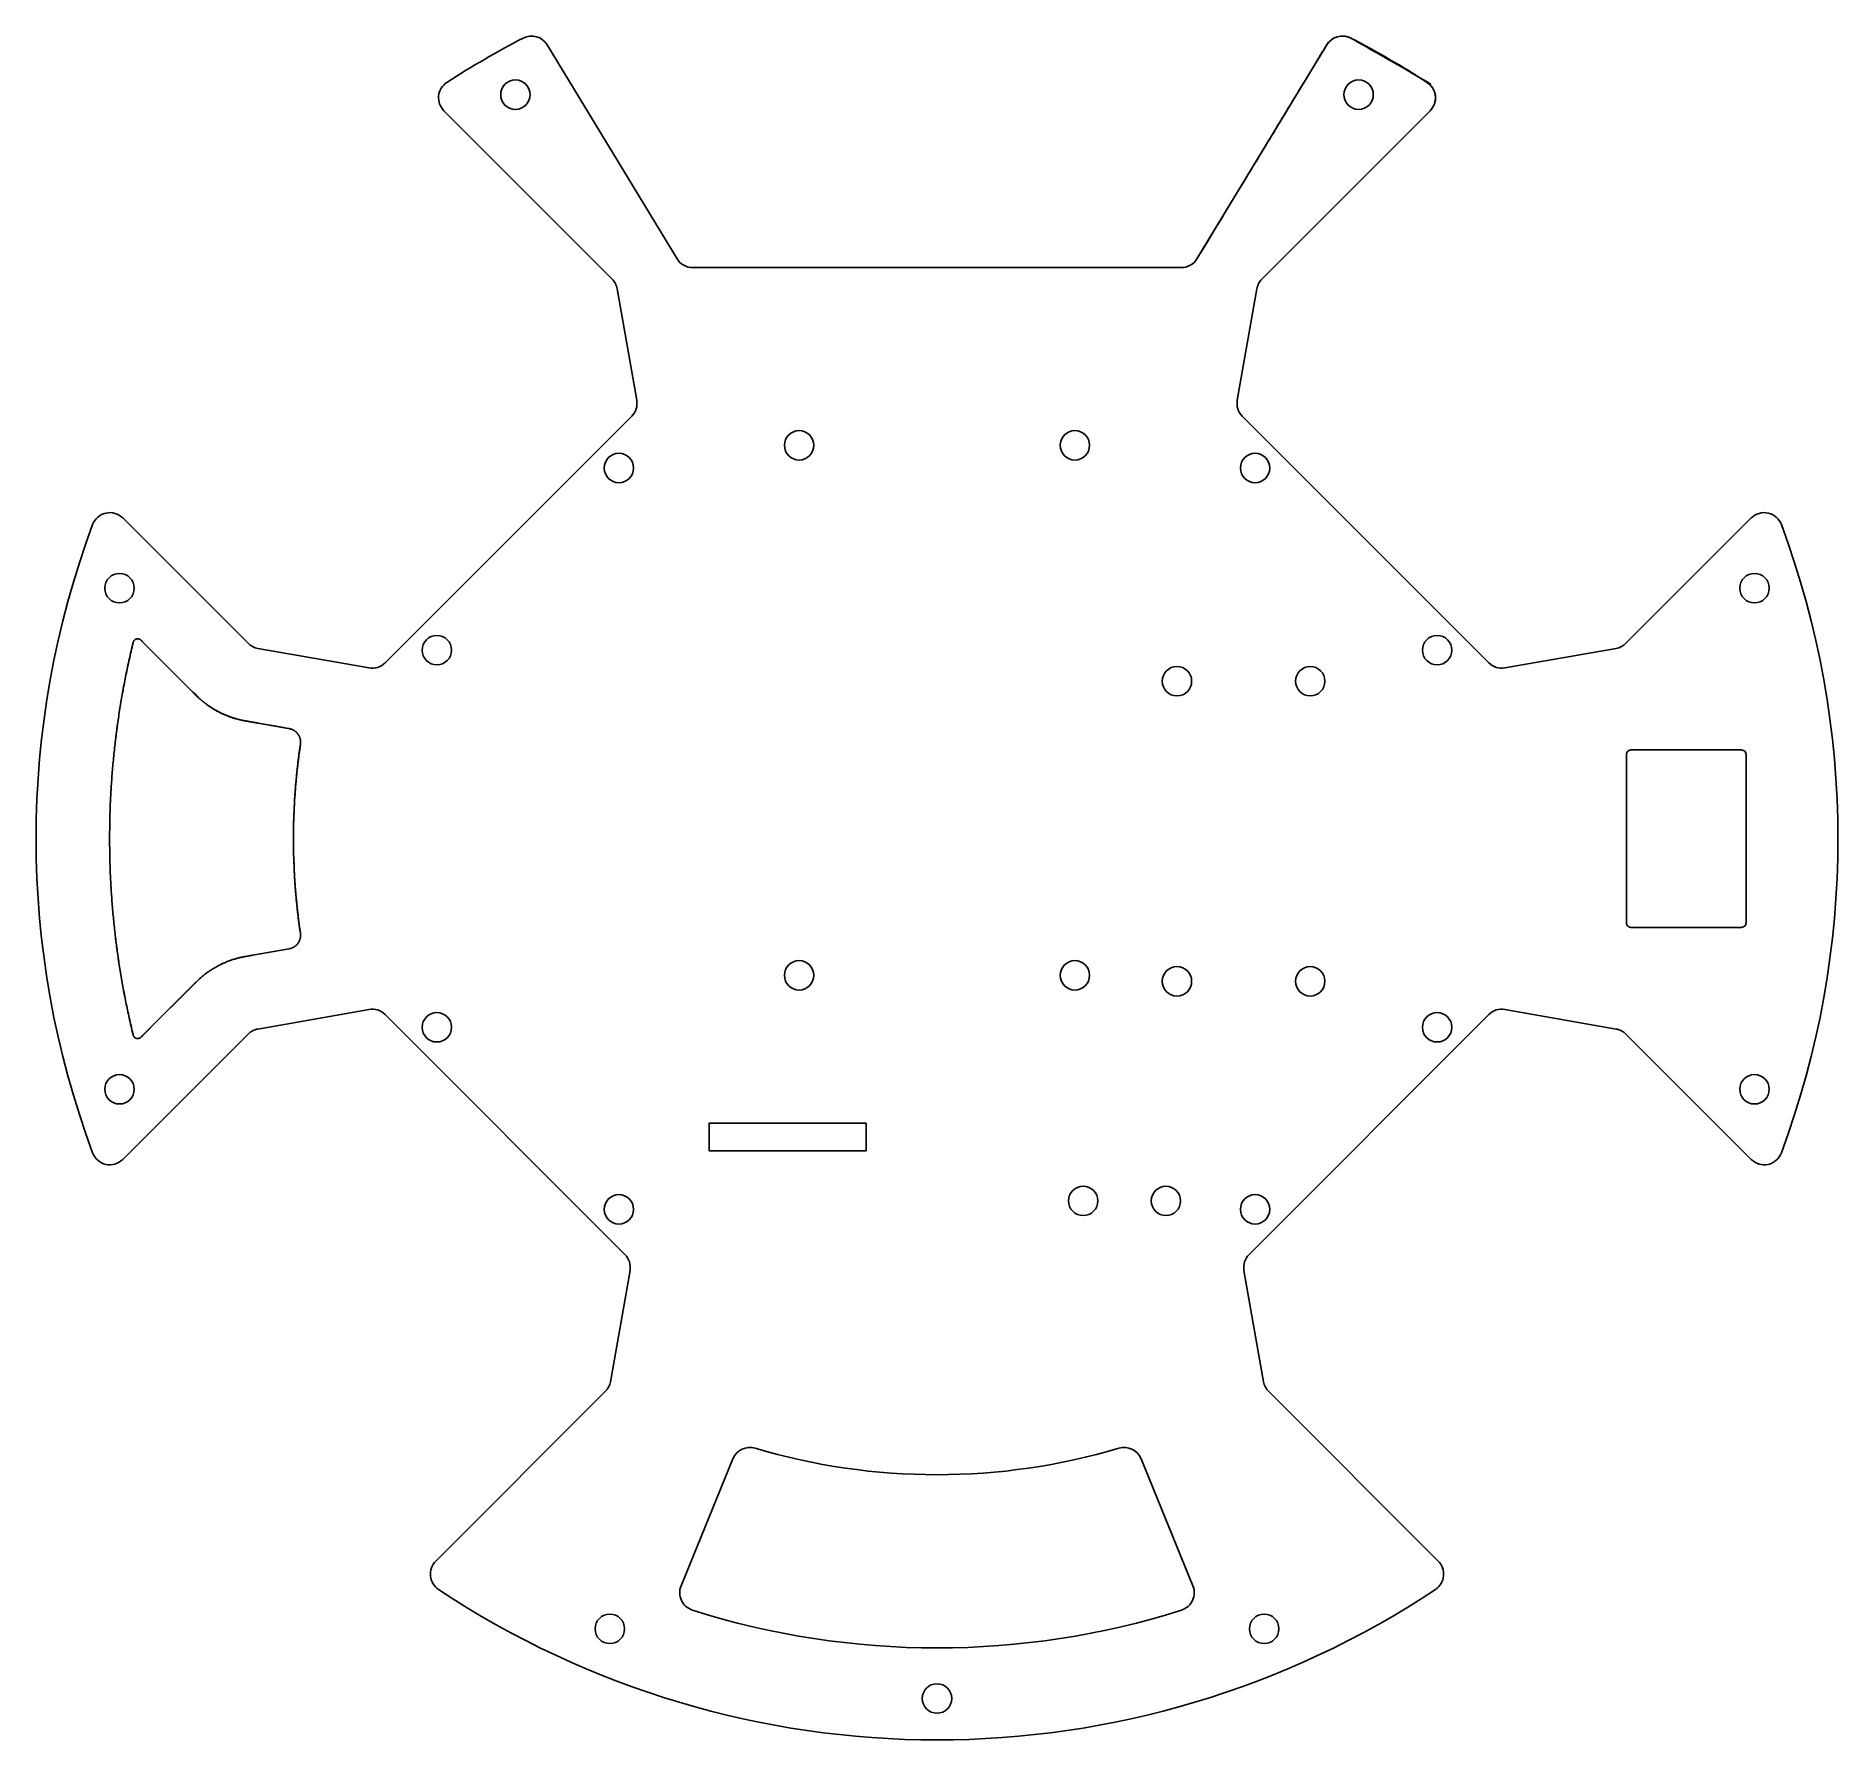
# Model space of a CAD drawing. Header units: millimetres. Extents: x -98 to 98, y -88 to 98.
import ezdxf

# ---------------------------------------------------------------- set-up
doc = ezdxf.new("R2010")
doc.units = ezdxf.units.MM
doc.layers.add('Layer 2 Sketch', color=7, linetype='Continuous')

msp = doc.modelspace()

# ---------------------------------------------------------------- linework, layer by layer
at = {"color": 7}
for centre in [(15.9, -29.01), (24.9, -29.01)]:
    msp.add_circle(centre, 1.6, dxfattribs=at)
at = {"layer": 'Layer 2 Sketch', "color": 7}
for points in [[(-26.57, 72.47), (26.57, 72.47, 0.262136), (28.28, 73.43), (42.39, 96.69, -0.394416), (45.02, 97.43, -0.024476), (53.31, 92.61, -0.477226), (53.63, 89.52), (35.34, 71.23, 0.153915), (34.79, 70.16), (32.66, 58.07, 0.244698), (33.21, 56.31), (60.02, 29.5, 0.244698), (61.78, 28.94), (73.87, 31.07, 0.153915), (74.94, 31.63), (88.57, 45.25, -0.546354), (91.85, 44.53, -0.179922), (91.85, -23.78, -0.546354), (88.57, -24.5), (74.94, -10.88, 0.153915), (73.87, -10.32), (61.78, -8.19, 0.244698), (60.02, -8.74), (33.95, -34.82, 0.244698), (33.39, -36.58), (35.52, -48.67, 0.153915), (36.08, -49.74), (54.52, -68.18, -0.47383), (54.22, -71.26, -0.301803), (-54.22, -71.26, -0.47383), (-54.52, -68.18), (-36.08, -49.74, 0.153915), (-35.52, -48.67), (-33.39, -36.58, 0.244698), (-33.95, -34.82), (-60.02, -8.74, 0.244698), (-61.78, -8.19), (-73.87, -10.32, 0.153915), (-74.94, -10.88), (-88.57, -24.5, -0.546354), (-91.85, -23.78, -0.179922), (-91.85, 44.53, -0.546354), (-88.57, 45.25), (-74.94, 31.63, 0.153915), (-73.87, 31.07), (-61.78, 28.94, 0.244698), (-60.02, 29.5), (-33.21, 56.31, 0.244698), (-32.66, 58.07), (-34.79, 70.16, 0.153915), (-35.34, 71.23), (-53.63, 89.52, -0.477226), (-53.31, 92.61, -0.024476), (-45.02, 97.43, -0.394416), (-42.39, 96.69), (-28.28, 73.43, 0.262136)], [(87.5, 20.03), (75.5, 20.03, 0.414214), (75, 19.53), (75, 1.23, 0.414214), (75.5, 0.73), (87.5, 0.73, 0.414214), (88, 1.23), (88, 19.53, 0.414214)], [(75.5, 0.73), (87.5, 0.73), (75.5, 0.73, -0.414214), (75, 1.23, 0.414214)], [(26.59, -73.51, 0.438286), (27.84, -70.85), (22.2, -57.06, 0.388246), (19.77, -55.9, -0.145988), (-19.77, -55.9, 0.385644), (-22.2, -57.06), (-27.84, -70.85, 0.438286), (-26.59, -73.51, 0.154697)]]:
    msp.add_lwpolyline(points, format="xyb", close=True, dxfattribs=at)
msp.add_lwpolyline([(-80.6, -5.22), (-86.23, -10.85), (-86.41, -11.03), (-86.5, -11.12), (-86.54, -11.16), (-86.56, -11.19), (-86.58, -11.2), (-86.59, -11.21), (-86.6, -11.22), (-86.61, -11.23), (-86.63, -11.25), (-86.65, -11.26), (-86.66, -11.27), (-86.67, -11.28), (-86.68, -11.28), (-86.69, -11.29), (-86.7, -11.3), (-86.71, -11.3), (-86.72, -11.31), (-86.74, -11.31), (-86.75, -11.32), (-86.76, -11.32), (-86.77, -11.33), (-86.79, -11.33), (-86.8, -11.34), (-86.81, -11.34), (-86.83, -11.34), (-86.84, -11.35), (-86.85, -11.35), (-86.87, -11.35), (-86.88, -11.35), (-86.89, -11.36), (-86.91, -11.36), (-86.92, -11.36), (-86.93, -11.36), (-86.95, -11.36), (-86.96, -11.36), (-86.97, -11.36), (-86.99, -11.36), (-87, -11.36), (-87.01, -11.35), (-87.03, -11.35), (-87.04, -11.35), (-87.05, -11.35), (-87.07, -11.34), (-87.08, -11.34), (-87.09, -11.34), (-87.11, -11.33), (-87.12, -11.33), (-87.13, -11.32), (-87.14, -11.32), (-87.16, -11.31), (-87.17, -11.31), (-87.18, -11.3), (-87.19, -11.29), (-87.2, -11.29), (-87.22, -11.28), (-87.23, -11.27), (-87.24, -11.26), (-87.25, -11.26), (-87.26, -11.25), (-87.27, -11.24), (-87.28, -11.23), (-87.29, -11.22), (-87.3, -11.21), (-87.31, -11.2), (-87.32, -11.19), (-87.33, -11.18), (-87.34, -11.17), (-87.34, -11.16), (-87.35, -11.15), (-87.36, -11.14), (-87.37, -11.13), (-87.37, -11.12), (-87.38, -11.1), (-87.39, -11.09), (-87.39, -11.08), (-87.4, -11.07), (-87.4, -11.05), (-87.41, -11.04), (-87.41, -11.03), (-87.42, -11.02), (-87.42, -11), (-87.43, -10.99), (-87.43, -10.98), (-87.44, -10.95), (-87.45, -10.9), (-87.48, -10.79), (-87.53, -10.58), (-87.58, -10.37), (-87.63, -10.16), (-87.68, -9.94), (-87.72, -9.73), (-87.77, -9.52), (-87.82, -9.31), (-87.87, -9.1), (-87.92, -8.88), (-87.96, -8.67), (-88.01, -8.46), (-88.05, -8.24), (-88.1, -8.03), (-88.14, -7.82), (-88.19, -7.61), (-88.23, -7.39), (-88.27, -7.18), (-88.31, -6.97), (-88.35, -6.75), (-88.4, -6.54), (-88.44, -6.33), (-88.48, -6.11), (-88.52, -5.9), (-88.56, -5.68), (-88.59, -5.47), (-88.63, -5.26), (-88.67, -5.04), (-88.71, -4.83), (-88.74, -4.61), (-88.78, -4.4), (-88.81, -4.19), (-88.85, -3.97), (-88.88, -3.76), (-88.92, -3.54), (-88.95, -3.33), (-88.98, -3.11), (-89.02, -2.9), (-89.05, -2.68), (-89.08, -2.47), (-89.11, -2.25), (-89.14, -2.04), (-89.17, -1.82), (-89.2, -1.61), (-89.23, -1.39), (-89.26, -1.18), (-89.28, -0.96), (-89.31, -0.75), (-89.34, -0.53), (-89.36, -0.32), (-89.39, -0.1), (-89.41, 0.11), (-89.44, 0.33), (-89.46, 0.54), (-89.48, 0.76), (-89.51, 0.98), (-89.53, 1.19), (-89.55, 1.41), (-89.57, 1.62), (-89.59, 1.84), (-89.61, 2.05), (-89.63, 2.27), (-89.65, 2.49), (-89.67, 2.7), (-89.69, 2.92), (-89.71, 3.13), (-89.73, 3.35), (-89.74, 3.57), (-89.76, 3.78), (-89.77, 4), (-89.79, 4.22), (-89.8, 4.43), (-89.82, 4.65), (-89.83, 4.87), (-89.84, 5.08), (-89.86, 5.3), (-89.87, 5.51), (-89.88, 5.73), (-89.89, 5.95), (-89.9, 6.16), (-89.91, 6.38), (-89.92, 6.6), (-89.93, 6.81), (-89.94, 7.03), (-89.95, 7.25), (-89.95, 7.46), (-89.96, 7.68), (-89.97, 7.9), (-89.97, 8.11), (-89.98, 8.33), (-89.98, 8.55), (-89.99, 8.76), (-89.99, 8.98), (-89.99, 9.2), (-89.99, 9.41), (-90, 9.63), (-90, 9.85), (-90, 10.07), (-90, 10.28), (-90, 10.5), (-90, 10.72), (-90, 10.93), (-90, 11.15), (-89.99, 11.37), (-89.99, 11.58), (-89.99, 11.8), (-89.99, 12.02), (-89.98, 12.23), (-89.98, 12.45), (-89.97, 12.67), (-89.97, 12.88), (-89.96, 13.1), (-89.95, 13.32), (-89.94, 13.54), (-89.94, 13.75), (-89.93, 13.97), (-89.92, 14.19), (-89.91, 14.4), (-89.9, 14.62), (-89.89, 14.84), (-89.88, 15.05), (-89.87, 15.27), (-89.85, 15.49), (-89.84, 15.7), (-89.83, 15.92), (-89.82, 16.14), (-89.8, 16.35), (-89.79, 16.57), (-89.77, 16.79), (-89.76, 17), (-89.74, 17.22), (-89.72, 17.44), (-89.71, 17.65), (-89.69, 17.87), (-89.67, 18.09), (-89.65, 18.3), (-89.63, 18.52), (-89.61, 18.73), (-89.59, 18.95), (-89.57, 19.17), (-89.55, 19.38), (-89.53, 19.6), (-89.5, 19.82), (-89.48, 20.03), (-89.46, 20.25), (-89.43, 20.46), (-89.41, 20.68), (-89.38, 20.9), (-89.36, 21.11), (-89.33, 21.33), (-89.3, 21.54), (-89.28, 21.76), (-89.25, 21.98), (-89.22, 22.19), (-89.19, 22.41), (-89.16, 22.62), (-89.13, 22.84), (-89.1, 23.05), (-89.07, 23.27), (-89.04, 23.49), (-89.01, 23.7), (-88.98, 23.92), (-88.94, 24.13), (-88.91, 24.35), (-88.87, 24.56), (-88.84, 24.78), (-88.81, 24.99), (-88.77, 25.21), (-88.73, 25.42), (-88.7, 25.64), (-88.66, 25.85), (-88.62, 26.07), (-88.58, 26.28), (-88.54, 26.49), (-88.51, 26.71), (-88.47, 26.92), (-88.43, 27.14), (-88.38, 27.35), (-88.34, 27.56), (-88.3, 27.78), (-88.26, 27.99), (-88.22, 28.21), (-88.17, 28.42), (-88.13, 28.63), (-88.08, 28.85), (-88.04, 29.06), (-87.99, 29.27), (-87.95, 29.49), (-87.9, 29.7), (-87.85, 29.91), (-87.81, 30.12), (-87.76, 30.34), (-87.71, 30.55), (-87.66, 30.76), (-87.61, 30.97), (-87.56, 31.18), (-87.51, 31.4), (-87.49, 31.5), (-87.47, 31.56), (-87.47, 31.57), (-87.47, 31.58), (-87.46, 31.59), (-87.46, 31.6), (-87.46, 31.62), (-87.46, 31.63), (-87.45, 31.65), (-87.45, 31.67), (-87.44, 31.69), (-87.44, 31.7), (-87.43, 31.72), (-87.43, 31.73), (-87.42, 31.75), (-87.42, 31.76), (-87.42, 31.77), (-87.41, 31.79), (-87.41, 31.8), (-87.4, 31.81), (-87.4, 31.82), (-87.39, 31.84), (-87.38, 31.85), (-87.38, 31.86), (-87.37, 31.87), (-87.36, 31.88), (-87.36, 31.89), (-87.35, 31.9), (-87.34, 31.92), (-87.33, 31.93), (-87.32, 31.94), (-87.31, 31.95), (-87.3, 31.96), (-87.29, 31.97), (-87.28, 31.98), (-87.27, 31.99), (-87.26, 32), (-87.25, 32.01), (-87.24, 32.02), (-87.23, 32.02), (-87.21, 32.03), (-87.2, 32.04), (-87.19, 32.05), (-87.18, 32.05), (-87.16, 32.06), (-87.15, 32.07), (-87.14, 32.07), (-87.13, 32.08), (-87.11, 32.08), (-87.1, 32.09), (-87.09, 32.09), (-87.07, 32.09), (-87.06, 32.1), (-87.04, 32.1), (-87.03, 32.1), (-87.02, 32.11), (-87, 32.11), (-86.99, 32.11), (-86.97, 32.11), (-86.96, 32.11), (-86.94, 32.11), (-86.93, 32.11), (-86.92, 32.11), (-86.9, 32.11), (-86.89, 32.11), (-86.87, 32.11), (-86.86, 32.1), (-86.85, 32.1), (-86.83, 32.1), (-86.82, 32.09), (-86.8, 32.09), (-86.79, 32.09), (-86.78, 32.08), (-86.76, 32.08), (-86.75, 32.07), (-86.74, 32.07), (-86.72, 32.06), (-86.71, 32.05), (-86.7, 32.05), (-86.69, 32.04), (-86.67, 32.03), (-86.66, 32.02), (-86.65, 32.02), (-86.64, 32.01), (-86.63, 32), (-86.62, 31.99), (-86.62, 31.99), (-86.61, 31.98), (-86.6, 31.98), (-86.6, 31.97), (-86.59, 31.96), (-86.58, 31.96), (-86.57, 31.95), (-86.56, 31.94), (-86.56, 31.93), (-86.54, 31.92), (-86.53, 31.91), (-86.52, 31.89), (-86.51, 31.88), (-86.45, 31.83), (-86.03, 31.4), (-85.18, 30.55), (-81.77, 27.14), (-80.92, 26.29), (-80.81, 26.19), (-80.71, 26.08), (-80.6, 25.98), (-80.55, 25.92), (-80.49, 25.87), (-80.44, 25.82), (-80.38, 25.76), (-80.32, 25.71), (-80.3, 25.68), (-80.27, 25.65), (-80.24, 25.63), (-80.2, 25.6), (-80.17, 25.57), (-80.14, 25.54), (-80.11, 25.51), (-80.08, 25.49), (-80.04, 25.46), (-80.01, 25.43), (-79.98, 25.4), (-79.94, 25.37), (-79.91, 25.34), (-79.87, 25.31), (-79.83, 25.28), (-79.79, 25.25), (-79.76, 25.22), (-79.72, 25.19), (-79.68, 25.16), (-79.64, 25.12), (-79.59, 25.09), (-79.55, 25.06), (-79.51, 25.03), (-79.46, 25), (-79.38, 24.93), (-79.29, 24.87), (-79.2, 24.8), (-79.11, 24.74), (-79.02, 24.68), (-78.92, 24.62), (-78.83, 24.57), (-78.74, 24.51), (-78.65, 24.45), (-78.55, 24.4), (-78.46, 24.34), (-78.36, 24.29), (-78.27, 24.24), (-78.17, 24.19), (-78.07, 24.14), (-77.98, 24.09), (-77.88, 24.04), (-77.78, 23.99), (-77.68, 23.95), (-77.58, 23.9), (-77.48, 23.86), (-77.38, 23.81), (-77.28, 23.77), (-77.18, 23.73), (-77.08, 23.69), (-76.98, 23.66), (-76.87, 23.62), (-76.77, 23.58), (-76.67, 23.55), (-76.56, 23.51), (-76.46, 23.48), (-76.36, 23.45), (-76.25, 23.42), (-76.14, 23.39), (-76.04, 23.36), (-76.01, 23.36), (-75.99, 23.35), (-75.96, 23.34), (-75.94, 23.34), (-75.91, 23.33), (-75.89, 23.32), (-75.84, 23.31), (-75.75, 23.29), (-75.71, 23.28), (-75.68, 23.28), (-75.66, 23.27), (-75.63, 23.27), (-75.61, 23.26), (-75.58, 23.26), (-75.56, 23.25), (-75.53, 23.24), (-75.5, 23.24), (-75.47, 23.23), (-75.44, 23.23), (-75.41, 23.22), (-75.38, 23.22), (-75.35, 23.21), (-75.33, 23.21), (-75.31, 23.2), (-75.29, 23.2), (-75.27, 23.2), (-75.25, 23.19), (-75.23, 23.19), (-75.22, 23.19), (-75.19, 23.18), (-75.17, 23.18), (-75.15, 23.17), (-75.13, 23.17), (-75.11, 23.17), (-75.09, 23.16), (-75.06, 23.16), (-75.04, 23.15), (-75.02, 23.15), (-74.99, 23.15), (-74.97, 23.14), (-74.94, 23.14), (-74.91, 23.13), (-74.89, 23.13), (-74.86, 23.12), (-74.83, 23.12), (-74.8, 23.11), (-74.77, 23.11), (-74.74, 23.1), (-74.71, 23.1), (-74.68, 23.09), (-74.65, 23.09), (-74.62, 23.08), (-74.58, 23.07), (-74.55, 23.07), (-74.52, 23.06), (-74.48, 23.06), (-74.45, 23.05), (-74.41, 23.04), (-74.37, 23.04), (-74.33, 23.03), (-74.29, 23.02), (-74.25, 23.02), (-74.21, 23.01), (-74.17, 23), (-74.13, 22.99), (-74.09, 22.99), (-74.04, 22.98), (-74, 22.97), (-73.95, 22.96), (-73.91, 22.95), (-73.86, 22.95), (-73.81, 22.94), (-73.43, 22.87), (-71.89, 22.6), (-71.13, 22.46), (-70.74, 22.4), (-70.55, 22.36), (-70.5, 22.35), (-70.48, 22.35), (-70.47, 22.35), (-70.47, 22.35), (-70.47, 22.35), (-70.47, 22.35), (-70.57, 22.37), (-73.64, 22.91), (-73.83, 22.94), (-73.88, 22.95), (-73.92, 22.96), (-73.97, 22.97), (-74.02, 22.97), (-74.06, 22.98), (-74.1, 22.99), (-74.15, 23), (-74.19, 23), (-74.23, 23.01), (-74.27, 23.02), (-74.31, 23.03), (-74.35, 23.03), (-74.39, 23.04), (-74.42, 23.05), (-74.46, 23.05), (-74.49, 23.06), (-74.53, 23.06), (-74.56, 23.07), (-74.6, 23.08), (-74.63, 23.08), (-74.66, 23.09), (-74.69, 23.09), (-74.72, 23.1), (-74.76, 23.1), (-74.78, 23.11), (-74.81, 23.11), (-74.84, 23.12), (-74.87, 23.12), (-74.9, 23.13), (-74.92, 23.13), (-74.95, 23.14), (-74.98, 23.14), (-75, 23.15), (-75.02, 23.15), (-75.05, 23.16), (-75.07, 23.16), (-75.1, 23.16), (-75.12, 23.17), (-75.14, 23.17), (-75.16, 23.18), (-75.18, 23.18), (-75.2, 23.18), (-75.22, 23.19), (-75.24, 23.19), (-75.26, 23.19), (-75.28, 23.2), (-75.3, 23.2), (-75.32, 23.2), (-75.33, 23.21), (-75.35, 23.21), (-75.39, 23.22), (-75.42, 23.22), (-75.45, 23.23), (-75.48, 23.23), (-75.51, 23.24), (-75.54, 23.25), (-75.56, 23.25), (-75.59, 23.26), (-75.61, 23.26), (-75.64, 23.27), (-75.66, 23.27), (-75.69, 23.28), (-75.71, 23.28), (-75.76, 23.29), (-75.8, 23.3), (-75.85, 23.31), (-75.89, 23.33), (-75.92, 23.33), (-75.94, 23.34), (-75.97, 23.34), (-75.99, 23.35), (-76.02, 23.36), (-76.04, 23.36), (-76.1, 23.38), (-76.2, 23.41), (-76.31, 23.44), (-76.41, 23.47), (-76.52, 23.5), (-76.62, 23.53), (-76.72, 23.57), (-76.83, 23.6), (-76.93, 23.64), (-77.03, 23.68), (-77.13, 23.72), (-77.24, 23.76), (-77.34, 23.8), (-77.44, 23.84), (-77.54, 23.88), (-77.64, 23.93), (-77.74, 23.97), (-77.83, 24.02), (-77.93, 24.06), (-78.03, 24.11), (-78.13, 24.16), (-78.22, 24.21), (-78.32, 24.26), (-78.41, 24.32), (-78.51, 24.37), (-78.6, 24.43), (-78.7, 24.48), (-78.79, 24.54), (-78.88, 24.6), (-78.97, 24.66), (-79.07, 24.72), (-79.16, 24.78), (-79.25, 24.84), (-79.34, 24.9), (-79.42, 24.97), (-79.51, 25.03), (-79.56, 25.06), (-79.6, 25.1), (-79.64, 25.13), (-79.68, 25.16), (-79.72, 25.19), (-79.76, 25.22), (-79.8, 25.25), (-79.84, 25.28), (-79.87, 25.31), (-79.91, 25.34), (-79.94, 25.37), (-79.98, 25.4), (-80.01, 25.43), (-80.05, 25.46), (-80.08, 25.49), (-80.11, 25.52), (-80.15, 25.54), (-80.18, 25.57), (-80.21, 25.6), (-80.24, 25.63), (-80.27, 25.66), (-80.3, 25.68), (-80.33, 25.71), (-80.36, 25.74), (-80.41, 25.79), (-80.47, 25.85), (-80.52, 25.9), (-80.58, 25.95), (-80.63, 26), (-80.74, 26.11), (-80.84, 26.22), (-80.95, 26.32), (-81.8, 27.17), (-85.21, 30.58), (-86.06, 31.43), (-86.48, 31.86), (-86.51, 31.88), (-86.52, 31.9), (-86.54, 31.91), (-86.55, 31.92), (-86.56, 31.93), (-86.57, 31.94), (-86.58, 31.95), (-86.58, 31.96), (-86.59, 31.96), (-86.6, 31.97), (-86.61, 31.98), (-86.61, 31.98), (-86.62, 31.99), (-86.62, 31.99), (-86.63, 32), (-86.64, 32.01), (-86.65, 32.02), (-86.66, 32.02), (-86.68, 32.03), (-86.69, 32.04), (-86.7, 32.05), (-86.71, 32.05), (-86.73, 32.06), (-86.74, 32.07), (-86.75, 32.07), (-86.76, 32.08), (-86.78, 32.08), (-86.79, 32.09), (-86.81, 32.09), (-86.82, 32.09), (-86.83, 32.1), (-86.85, 32.1), (-86.86, 32.1), (-86.88, 32.11), (-86.89, 32.11), (-86.9, 32.11), (-86.92, 32.11), (-86.93, 32.11), (-86.95, 32.11), (-86.96, 32.11), (-86.97, 32.11), (-86.99, 32.11), (-87, 32.11), (-87.02, 32.11), (-87.03, 32.1), (-87.05, 32.1), (-87.06, 32.1), (-87.07, 32.09), (-87.09, 32.09), (-87.1, 32.09), (-87.11, 32.08), (-87.13, 32.08), (-87.14, 32.07), (-87.15, 32.06), (-87.17, 32.06), (-87.18, 32.05), (-87.19, 32.05), (-87.2, 32.04), (-87.22, 32.03), (-87.23, 32.02), (-87.24, 32.01), (-87.25, 32.01), (-87.26, 32), (-87.27, 31.99), (-87.28, 31.98), (-87.29, 31.97), (-87.3, 31.96), (-87.31, 31.95), (-87.32, 31.94), (-87.33, 31.93), (-87.34, 31.92), (-87.35, 31.9), (-87.36, 31.89), (-87.36, 31.88), (-87.37, 31.87), (-87.38, 31.86), (-87.38, 31.85), (-87.39, 31.84), (-87.39, 31.83), (-87.4, 31.82), (-87.4, 31.81), (-87.41, 31.8), (-87.41, 31.79), (-87.42, 31.77), (-87.42, 31.76), (-87.42, 31.75), (-87.43, 31.73), (-87.43, 31.72), (-87.44, 31.7), (-87.44, 31.68), (-87.45, 31.67), (-87.45, 31.65), (-87.45, 31.64), (-87.46, 31.63), (-87.46, 31.61), (-87.46, 31.6), (-87.46, 31.59), (-87.47, 31.58), (-87.47, 31.57), (-87.47, 31.55), (-87.48, 31.53), (-87.49, 31.47), (-87.52, 31.37), (-87.57, 31.16), (-87.62, 30.94), (-87.67, 30.73), (-87.72, 30.52), (-87.77, 30.31), (-87.81, 30.09), (-87.86, 29.88), (-87.91, 29.67), (-87.95, 29.46), (-88, 29.24), (-88.05, 29.03), (-88.09, 28.82), (-88.13, 28.6), (-88.18, 28.39), (-88.22, 28.18), (-88.26, 27.96), (-88.31, 27.75), (-88.35, 27.54), (-88.39, 27.32), (-88.43, 27.11), (-88.47, 26.89), (-88.51, 26.68), (-88.55, 26.47), (-88.59, 26.25), (-88.63, 26.04), (-88.66, 25.82), (-88.7, 25.61), (-88.74, 25.39), (-88.77, 25.18), (-88.81, 24.96), (-88.85, 24.75), (-88.88, 24.53), (-88.91, 24.32), (-88.95, 24.1), (-88.98, 23.89), (-89.01, 23.67), (-89.04, 23.46), (-89.08, 23.24), (-89.11, 23.02), (-89.14, 22.81), (-89.17, 22.59), (-89.2, 22.38), (-89.22, 22.16), (-89.25, 21.95), (-89.28, 21.73), (-89.31, 21.51), (-89.33, 21.3), (-89.36, 21.08), (-89.39, 20.87), (-89.41, 20.65), (-89.44, 20.43), (-89.46, 20.22), (-89.48, 20), (-89.51, 19.79), (-89.53, 19.57), (-89.55, 19.35), (-89.57, 19.14), (-89.59, 18.92), (-89.61, 18.71), (-89.63, 18.49), (-89.65, 18.27), (-89.67, 18.06), (-89.69, 17.84), (-89.71, 17.62), (-89.72, 17.41), (-89.74, 17.19), (-89.76, 16.97), (-89.77, 16.76), (-89.79, 16.54), (-89.8, 16.32), (-89.82, 16.11), (-89.83, 15.89), (-89.84, 15.67), (-89.86, 15.46), (-89.87, 15.24), (-89.88, 15.02), (-89.89, 14.81), (-89.9, 14.59), (-89.91, 14.37), (-89.92, 14.16), (-89.93, 13.94), (-89.94, 13.72), (-89.95, 13.51), (-89.95, 13.29), (-89.96, 13.07), (-89.97, 12.85), (-89.97, 12.64), (-89.98, 12.42), (-89.98, 12.2), (-89.99, 11.99), (-89.99, 11.77), (-89.99, 11.55), (-89.99, 11.34), (-90, 11.12), (-90, 10.9), (-90, 10.69), (-90, 10.47), (-90, 10.25), (-90, 10.04), (-90, 9.82), (-90, 9.6), (-89.99, 9.39), (-89.99, 9.17), (-89.99, 8.95), (-89.99, 8.73), (-89.98, 8.52), (-89.98, 8.3), (-89.97, 8.08), (-89.97, 7.87), (-89.96, 7.65), (-89.95, 7.43), (-89.94, 7.22), (-89.94, 7), (-89.93, 6.78), (-89.92, 6.57), (-89.91, 6.35), (-89.9, 6.13), (-89.89, 5.92), (-89.88, 5.7), (-89.87, 5.48), (-89.85, 5.27), (-89.84, 5.05), (-89.83, 4.84), (-89.82, 4.62), (-89.8, 4.4), (-89.79, 4.19), (-89.77, 3.97), (-89.76, 3.75), (-89.74, 3.54), (-89.72, 3.32), (-89.71, 3.11), (-89.69, 2.89), (-89.67, 2.67), (-89.65, 2.46), (-89.63, 2.24), (-89.61, 2.03), (-89.59, 1.81), (-89.57, 1.59), (-89.55, 1.38), (-89.53, 1.16), (-89.5, 0.95), (-89.48, 0.73), (-89.46, 0.51), (-89.43, 0.3), (-89.41, 0.08), (-89.38, -0.13), (-89.36, -0.35), (-89.33, -0.56), (-89.31, -0.78), (-89.28, -0.99), (-89.25, -1.21), (-89.22, -1.42), (-89.19, -1.64), (-89.17, -1.85), (-89.14, -2.07), (-89.11, -2.28), (-89.07, -2.5), (-89.04, -2.71), (-89.01, -2.93), (-88.98, -3.14), (-88.95, -3.36), (-88.91, -3.57), (-88.88, -3.79), (-88.84, -4), (-88.81, -4.22), (-88.77, -4.43), (-88.74, -4.64), (-88.7, -4.86), (-88.66, -5.07), (-88.63, -5.29), (-88.59, -5.5), (-88.55, -5.71), (-88.51, -5.93), (-88.47, -6.14), (-88.43, -6.36), (-88.39, -6.57), (-88.35, -6.78), (-88.31, -7), (-88.27, -7.21), (-88.22, -7.42), (-88.18, -7.64), (-88.14, -7.85), (-88.09, -8.06), (-88.05, -8.27), (-88, -8.49), (-87.96, -8.7), (-87.91, -8.91), (-87.86, -9.12), (-87.81, -9.34), (-87.77, -9.55), (-87.72, -9.76), (-87.67, -9.97), (-87.62, -10.19), (-87.57, -10.4), (-87.52, -10.61), (-87.47, -10.82), (-87.44, -10.93), (-87.43, -10.98), (-87.43, -10.99), (-87.42, -11.01), (-87.42, -11.02), (-87.41, -11.03), (-87.41, -11.04), (-87.4, -11.06), (-87.4, -11.07), (-87.39, -11.08), (-87.39, -11.09), (-87.38, -11.11), (-87.37, -11.12), (-87.37, -11.13), (-87.36, -11.14), (-87.35, -11.15), (-87.34, -11.16), (-87.33, -11.17), (-87.32, -11.18), (-87.32, -11.19), (-87.31, -11.2), (-87.3, -11.21), (-87.29, -11.22), (-87.28, -11.23), (-87.27, -11.24), (-87.26, -11.25), (-87.25, -11.26), (-87.24, -11.27), (-87.22, -11.27), (-87.21, -11.28), (-87.2, -11.29), (-87.19, -11.29), (-87.18, -11.3), (-87.17, -11.31), (-87.15, -11.31), (-87.14, -11.32), (-87.13, -11.32), (-87.12, -11.33), (-87.1, -11.33), (-87.09, -11.34), (-87.08, -11.34), (-87.06, -11.34), (-87.05, -11.35), (-87.04, -11.35), (-87.02, -11.35), (-87.01, -11.35), (-87, -11.36), (-86.98, -11.36), (-86.97, -11.36), (-86.96, -11.36), (-86.94, -11.36), (-86.93, -11.36), (-86.92, -11.36), (-86.9, -11.36), (-86.89, -11.36), (-86.88, -11.35), (-86.86, -11.35), (-86.85, -11.35), (-86.84, -11.35), (-86.82, -11.34), (-86.81, -11.34), (-86.8, -11.34), (-86.78, -11.33), (-86.77, -11.33), (-86.76, -11.32), (-86.75, -11.32), (-86.73, -11.31), (-86.72, -11.31), (-86.71, -11.3), (-86.7, -11.29), (-86.69, -11.29), (-86.68, -11.28), (-86.67, -11.28), (-86.66, -11.27), (-86.64, -11.26), (-86.63, -11.24), (-86.61, -11.23), (-86.6, -11.22), (-86.59, -11.21), (-86.57, -11.2), (-86.22, -10.84), (-84.81, -9.43), (-81.99, -6.62), (-81.29, -5.91), (-80.94, -5.56), (-80.76, -5.38), (-80.67, -5.29), (-80.63, -5.25), (-80.61, -5.23), (-80.6, -5.22), (-80.6, -5.22), (-80.6, -5.22), (-80.6, -5.22), (-80.6, -5.22), (-80.6, -5.22), (-80.6, -5.22), (-80.52, -5.14), (-80.44, -5.07), (-80.36, -4.99), (-80.28, -4.92), (-80.21, -4.85), (-80.12, -4.78), (-80.04, -4.7), (-79.96, -4.64), (-79.88, -4.57), (-79.79, -4.5), (-79.71, -4.43), (-79.63, -4.37), (-79.54, -4.3), (-79.45, -4.24), (-79.37, -4.17), (-79.28, -4.11), (-79.19, -4.05), (-79.1, -3.99), (-79.01, -3.93), (-78.92, -3.87), (-78.83, -3.81), (-78.74, -3.76), (-78.65, -3.7), (-78.55, -3.65), (-78.46, -3.59), (-78.37, -3.54), (-78.27, -3.49), (-78.18, -3.44), (-78.08, -3.39), (-77.98, -3.34), (-77.89, -3.29), (-77.79, -3.24), (-77.69, -3.2), (-77.6, -3.16), (-77.5, -3.11), (-77.4, -3.07), (-77.3, -3.03), (-77.2, -2.99), (-77.1, -2.95), (-77, -2.91), (-76.9, -2.87), (-76.79, -2.84), (-76.69, -2.8), (-76.59, -2.77), (-76.49, -2.74), (-76.38, -2.71), (-76.28, -2.68), (-76.18, -2.65), (-76.13, -2.63), (-76.1, -2.63), (-76.07, -2.62), (-76.05, -2.61), (-76.03, -2.61), (-76, -2.6), (-75.98, -2.59), (-75.95, -2.59), (-75.93, -2.58), (-75.89, -2.57), (-75.84, -2.56), (-75.8, -2.55), (-75.71, -2.53), (-75.67, -2.52), (-75.63, -2.51), (-75.58, -2.5), (-75.54, -2.49), (-75.51, -2.49), (-75.49, -2.48), (-75.47, -2.48), (-75.44, -2.48), (-75.42, -2.47), (-75.39, -2.47), (-75.37, -2.46), (-75.34, -2.46), (-75.31, -2.45), (-75.28, -2.45), (-75.25, -2.44), (-75.22, -2.43), (-75.19, -2.43), (-75.16, -2.42), (-75.13, -2.42), (-75.1, -2.41), (-75.06, -2.41), (-75.03, -2.4), (-74.99, -2.39), (-74.96, -2.39), (-74.92, -2.38), (-74.88, -2.37), (-74.84, -2.37), (-74.8, -2.36), (-74.76, -2.35), (-74.71, -2.34), (-74.67, -2.34), (-74.62, -2.33), (-74.57, -2.32), (-74.55, -2.32), (-74.52, -2.31), (-74.5, -2.31), (-74.47, -2.3), (-74.42, -2.29), (-74.21, -2.26), (-73.8, -2.18), (-72.97, -2.04), (-71.3, -1.74), (-70.47, -1.6), (-70.47, -1.6), (-70.47, -1.6), (-70.46, -1.6), (-70.46, -1.6), (-70.46, -1.59), (-70.45, -1.59), (-70.44, -1.59), (-70.41, -1.58), (-70.38, -1.58), (-70.35, -1.57), (-70.32, -1.56), (-70.29, -1.55), (-70.26, -1.54), (-70.23, -1.53), (-70.2, -1.52), (-70.17, -1.51), (-70.14, -1.5), (-70.11, -1.49), (-70.08, -1.47), (-70.06, -1.46), (-70.03, -1.45), (-70, -1.43), (-69.97, -1.42), (-69.95, -1.4), (-69.92, -1.38), (-69.9, -1.37), (-69.87, -1.35), (-69.84, -1.33), (-69.82, -1.31), (-69.79, -1.29), (-69.77, -1.28), (-69.75, -1.26), (-69.72, -1.23), (-69.7, -1.21), (-69.68, -1.19), (-69.66, -1.17), (-69.63, -1.15), (-69.61, -1.13), (-69.59, -1.1), (-69.57, -1.08), (-69.55, -1.05), (-69.53, -1.03), (-69.52, -1.01), (-69.5, -0.98), (-69.48, -0.95), (-69.46, -0.93), (-69.45, -0.9), (-69.43, -0.88), (-69.42, -0.85), (-69.4, -0.82), (-69.39, -0.79), (-69.37, -0.77), (-69.36, -0.74), (-69.35, -0.71), (-69.33, -0.68), (-69.32, -0.65), (-69.31, -0.62), (-69.3, -0.59), (-69.29, -0.56), (-69.28, -0.53), (-69.28, -0.5), (-69.27, -0.47), (-69.26, -0.44), (-69.25, -0.41), (-69.25, -0.38), (-69.24, -0.35), (-69.24, -0.32), (-69.24, -0.29), (-69.23, -0.26), (-69.23, -0.23), (-69.23, -0.2), (-69.23, -0.17), (-69.23, -0.14), (-69.23, -0.1), (-69.23, -0.07), (-69.23, -0.04), (-69.23, -0.01), (-69.23, 0.02), (-69.24, 0.05), (-69.24, 0.08), (-69.24, 0.1), (-69.24, 0.1), (-69.24, 0.1), (-69.24, 0.1), (-69.24, 0.1), (-69.25, 0.14), (-69.27, 0.27), (-69.31, 0.54), (-69.34, 0.81), (-69.38, 1.08), (-69.42, 1.35), (-69.45, 1.62), (-69.48, 1.89), (-69.52, 2.16), (-69.55, 2.43), (-69.58, 2.7), (-69.61, 2.97), (-69.64, 3.24), (-69.66, 3.51), (-69.69, 3.78), (-69.71, 4.05), (-69.74, 4.32), (-69.76, 4.59), (-69.78, 4.87), (-69.8, 5.14), (-69.82, 5.41), (-69.84, 5.68), (-69.86, 5.95), (-69.88, 6.22), (-69.89, 6.5), (-69.91, 6.77), (-69.92, 7.04), (-69.93, 7.31), (-69.94, 7.59), (-69.95, 7.86), (-69.96, 8.13), (-69.97, 8.41), (-69.98, 8.68), (-69.99, 8.95), (-69.99, 9.22), (-69.99, 9.5), (-70, 9.77), (-70, 10.04), (-70, 10.32), (-70, 10.59), (-70, 10.86), (-70, 11.13), (-69.99, 11.41), (-69.99, 11.68), (-69.98, 11.95), (-69.98, 12.23), (-69.97, 12.5), (-69.96, 12.77), (-69.95, 13.04), (-69.94, 13.32), (-69.93, 13.59), (-69.91, 13.86), (-69.9, 14.13), (-69.88, 14.41), (-69.87, 14.68), (-69.85, 14.95), (-69.83, 15.22), (-69.81, 15.49), (-69.79, 15.77), (-69.77, 16.04), (-69.75, 16.31), (-69.72, 16.58), (-69.7, 16.85), (-69.67, 17.12), (-69.65, 17.39), (-69.62, 17.66), (-69.59, 17.94), (-69.56, 18.21), (-69.53, 18.48), (-69.5, 18.75), (-69.46, 19.02), (-69.43, 19.29), (-69.4, 19.56), (-69.36, 19.82), (-69.32, 20.09), (-69.28, 20.36), (-69.24, 20.63), (-69.24, 20.65), (-69.24, 20.65), (-69.24, 20.65), (-69.24, 20.65), (-69.24, 20.65), (-69.24, 20.66), (-69.24, 20.68), (-69.23, 20.71), (-69.23, 20.74), (-69.23, 20.77), (-69.23, 20.8), (-69.23, 20.83), (-69.23, 20.86), (-69.23, 20.89), (-69.23, 20.92), (-69.23, 20.96), (-69.23, 20.99), (-69.23, 21.02), (-69.24, 21.05), (-69.24, 21.08), (-69.24, 21.11), (-69.25, 21.14), (-69.26, 21.17), (-69.26, 21.2), (-69.27, 21.23), (-69.28, 21.26), (-69.29, 21.29), (-69.29, 21.32), (-69.3, 21.35), (-69.31, 21.38), (-69.33, 21.41), (-69.34, 21.44), (-69.35, 21.47), (-69.36, 21.49), (-69.37, 21.52), (-69.39, 21.55), (-69.4, 21.58), (-69.42, 21.61), (-69.43, 21.63), (-69.45, 21.66), (-69.47, 21.68), (-69.48, 21.71), (-69.5, 21.74), (-69.52, 21.76), (-69.54, 21.79), (-69.56, 21.81), (-69.58, 21.83), (-69.6, 21.86), (-69.62, 21.88), (-69.64, 21.9), (-69.66, 21.93), (-69.68, 21.95), (-69.71, 21.97), (-69.73, 21.99), (-69.75, 22.01), (-69.78, 22.03), (-69.8, 22.05), (-69.82, 22.07), (-69.85, 22.09), (-69.87, 22.11), (-69.9, 22.12), (-69.93, 22.14), (-69.95, 22.16), (-69.98, 22.17), (-70.01, 22.19), (-70.03, 22.2), (-70.06, 22.22), (-70.09, 22.23), (-70.12, 22.24), (-70.15, 22.25), (-70.18, 22.27), (-70.2, 22.28), (-70.23, 22.29), (-70.26, 22.3), (-70.29, 22.31), (-70.32, 22.31), (-70.35, 22.32), (-70.38, 22.33), (-70.41, 22.34), (-70.44, 22.34), (-70.46, 22.35), (-70.46, 22.35), (-70.46, 22.35), (-70.46, 22.35), (-70.47, 22.35), (-70.46, 22.35), (-70.46, 22.35), (-70.46, 22.35), (-70.43, 22.34), (-70.4, 22.33), (-70.37, 22.33), (-70.34, 22.32), (-70.31, 22.31), (-70.28, 22.3), (-70.25, 22.29), (-70.22, 22.28), (-70.19, 22.27), (-70.16, 22.26), (-70.13, 22.25), (-70.1, 22.23), (-70.07, 22.22), (-70.05, 22.21), (-70.02, 22.19), (-69.99, 22.18), (-69.96, 22.16), (-69.94, 22.15), (-69.91, 22.13), (-69.89, 22.11), (-69.86, 22.1), (-69.84, 22.08), (-69.81, 22.06), (-69.79, 22.04), (-69.76, 22.02), (-69.74, 22), (-69.72, 21.98), (-69.69, 21.96), (-69.67, 21.94), (-69.65, 21.91), (-69.63, 21.89), (-69.61, 21.87), (-69.59, 21.85), (-69.57, 21.82), (-69.55, 21.8), (-69.53, 21.77), (-69.51, 21.75), (-69.49, 21.72), (-69.47, 21.7), (-69.46, 21.67), (-69.44, 21.64), (-69.42, 21.62), (-69.41, 21.59), (-69.4, 21.56), (-69.38, 21.54), (-69.37, 21.51), (-69.35, 21.48), (-69.34, 21.45), (-69.33, 21.42), (-69.32, 21.39), (-69.31, 21.36), (-69.3, 21.33), (-69.29, 21.3), (-69.28, 21.28), (-69.27, 21.25), (-69.27, 21.21), (-69.26, 21.18), (-69.25, 21.15), (-69.25, 21.12), (-69.24, 21.09), (-69.24, 21.06), (-69.23, 21.03), (-69.23, 21), (-69.23, 20.97), (-69.23, 20.94), (-69.23, 20.91), (-69.23, 20.88), (-69.23, 20.85), (-69.23, 20.81), (-69.23, 20.78), (-69.23, 20.75), (-69.23, 20.72), (-69.24, 20.69), (-69.24, 20.66), (-69.24, 20.65), (-69.24, 20.65), (-69.24, 20.65), (-69.24, 20.63), (-69.25, 20.6), (-69.26, 20.53), (-69.3, 20.26), (-69.34, 19.99), (-69.37, 19.72), (-69.41, 19.45), (-69.44, 19.18), (-69.48, 18.91), (-69.51, 18.64), (-69.54, 18.37), (-69.57, 18.1), (-69.6, 17.83), (-69.63, 17.56), (-69.66, 17.29), (-69.68, 17.02), (-69.71, 16.75), (-69.73, 16.48), (-69.76, 16.21), (-69.78, 15.93), (-69.8, 15.66), (-69.82, 15.39), (-69.84, 15.12), (-69.86, 14.85), (-69.87, 14.58), (-69.89, 14.3), (-69.9, 14.03), (-69.92, 13.76), (-69.93, 13.49), (-69.94, 13.21), (-69.95, 12.94), (-69.96, 12.67), (-69.97, 12.4), (-69.98, 12.12), (-69.98, 11.85), (-69.99, 11.58), (-69.99, 11.3), (-70, 11.03), (-70, 10.76), (-70, 10.48), (-70, 10.21), (-70, 9.94), (-70, 9.67), (-69.99, 9.39), (-69.99, 9.12), (-69.98, 8.85), (-69.98, 8.57), (-69.97, 8.3), (-69.96, 8.03), (-69.95, 7.76), (-69.94, 7.48), (-69.93, 7.21), (-69.92, 6.94), (-69.9, 6.67), (-69.89, 6.39), (-69.87, 6.12), (-69.85, 5.85), (-69.84, 5.58), (-69.82, 5.31), (-69.8, 5.03), (-69.77, 4.76), (-69.75, 4.49), (-69.73, 4.22), (-69.7, 3.95), (-69.68, 3.68), (-69.65, 3.41), (-69.62, 3.14), (-69.6, 2.86), (-69.57, 2.59), (-69.54, 2.32), (-69.5, 2.05), (-69.47, 1.78), (-69.44, 1.51), (-69.4, 1.24), (-69.37, 0.98), (-69.33, 0.71), (-69.29, 0.44), (-69.25, 0.17), (-69.25, 0.13), (-69.24, 0.12), (-69.24, 0.1), (-69.24, 0.1), (-69.24, 0.1), (-69.24, 0.09), (-69.24, 0.06), (-69.23, 0.03), (-69.23, 0), (-69.23, -0.03), (-69.23, -0.06), (-69.23, -0.09), (-69.23, -0.12), (-69.23, -0.15), (-69.23, -0.18), (-69.23, -0.21), (-69.23, -0.25), (-69.23, -0.28), (-69.24, -0.31), (-69.24, -0.34), (-69.25, -0.37), (-69.25, -0.4), (-69.26, -0.43), (-69.27, -0.46), (-69.27, -0.49), (-69.28, -0.52), (-69.29, -0.55), (-69.3, -0.58), (-69.31, -0.61), (-69.32, -0.64), (-69.33, -0.67), (-69.34, -0.7), (-69.35, -0.72), (-69.37, -0.75), (-69.38, -0.78), (-69.39, -0.81), (-69.41, -0.84), (-69.42, -0.86), (-69.44, -0.89), (-69.46, -0.92), (-69.47, -0.94), (-69.49, -0.97), (-69.51, -0.99), (-69.53, -1.02), (-69.54, -1.04), (-69.56, -1.07), (-69.58, -1.09), (-69.6, -1.11), (-69.63, -1.14), (-69.65, -1.16), (-69.67, -1.18), (-69.69, -1.2), (-69.71, -1.23), (-69.74, -1.25), (-69.76, -1.27), (-69.78, -1.29), (-69.81, -1.31), (-69.83, -1.32), (-69.86, -1.34), (-69.88, -1.36), (-69.91, -1.38), (-69.94, -1.39), (-69.96, -1.41), (-69.99, -1.43), (-70.02, -1.44), (-70.04, -1.45), (-70.07, -1.47), (-70.1, -1.48), (-70.13, -1.49), (-70.16, -1.51), (-70.19, -1.52), (-70.21, -1.53), (-70.24, -1.54), (-70.27, -1.55), (-70.3, -1.56), (-70.33, -1.57), (-70.36, -1.57), (-70.39, -1.58), (-70.42, -1.59), (-70.45, -1.59), (-70.46, -1.6), (-70.47, -1.6), (-70.47, -1.6), (-70.47, -1.6), (-70.48, -1.6), (-70.89, -1.67), (-74.22, -2.26), (-74.42, -2.29), (-74.48, -2.3), (-74.5, -2.31), (-74.53, -2.31), (-74.58, -2.32), (-74.62, -2.33), (-74.67, -2.34), (-74.71, -2.34), (-74.76, -2.35), (-74.8, -2.36), (-74.84, -2.37), (-74.88, -2.37), (-74.92, -2.38), (-74.96, -2.39), (-75, -2.39), (-75.03, -2.4), (-75.07, -2.41), (-75.1, -2.41), (-75.13, -2.42), (-75.17, -2.42), (-75.2, -2.43), (-75.23, -2.44), (-75.26, -2.44), (-75.29, -2.45), (-75.31, -2.45), (-75.34, -2.46), (-75.37, -2.46), (-75.39, -2.47), (-75.42, -2.47), (-75.44, -2.48), (-75.47, -2.48), (-75.49, -2.48), (-75.52, -2.49), (-75.54, -2.49), (-75.58, -2.5), (-75.63, -2.51), (-75.67, -2.52), (-75.72, -2.53), (-75.8, -2.55), (-75.84, -2.56), (-75.89, -2.57), (-75.93, -2.58), (-75.96, -2.59), (-75.98, -2.59), (-76, -2.6), (-76.03, -2.61), (-76.05, -2.61), (-76.08, -2.62), (-76.1, -2.63), (-76.13, -2.63), (-76.18, -2.65), (-76.28, -2.68), (-76.39, -2.71), (-76.49, -2.74), (-76.59, -2.77), (-76.69, -2.8), (-76.8, -2.84), (-76.9, -2.88), (-77, -2.91), (-77.1, -2.95), (-77.2, -2.99), (-77.3, -3.03), (-77.4, -3.07), (-77.5, -3.11), (-77.6, -3.16), (-77.7, -3.2), (-77.79, -3.25), (-77.89, -3.29), (-77.99, -3.34), (-78.08, -3.39), (-78.18, -3.44), (-78.27, -3.49), (-78.37, -3.54), (-78.46, -3.59), (-78.56, -3.65), (-78.65, -3.7), (-78.74, -3.76), (-78.83, -3.81), (-78.92, -3.87), (-79.01, -3.93), (-79.1, -3.99), (-79.19, -4.05), (-79.28, -4.11), (-79.37, -4.17), (-79.46, -4.24), (-79.54, -4.3), (-79.63, -4.37), (-79.71, -4.43), (-79.8, -4.5), (-79.88, -4.57), (-79.96, -4.64), (-80.04, -4.71), (-80.13, -4.78), (-80.21, -4.85), (-80.29, -4.92), (-80.37, -4.99), (-80.44, -5.07), (-80.52, -5.14), (-80.6, -5.22)], close=True, dxfattribs=at)
msp.add_polyline3d([(-7.69, -20.56, 0), (-7.69, -23.56, 0), (-24.79, -23.56, 0), (-24.79, -20.56, 0)], close=True, dxfattribs=at)
at = {"layer": 'Layer 2 Sketch', "color": 7, "extrusion": (0, 0, -1)}
for centre in [(45.86, 91.28), (-45.86, 91.28), (34.6, 50.68), (88.92, 37.62), (-88.92, 37.62), (54.4, 30.88), (88.92, -16.87), (-88.92, -16.87), (35.59, -75.54), (-35.59, -75.54), (0, -83.12)]:
    msp.add_circle(centre, 1.6, dxfattribs=at)
at = {"layer": 'Layer 2 Sketch', "color": 7}
for centre in [(-15, 53.15), (15, 53.15), (34.6, 50.68), (54.4, 30.88), (26.1, 27.5), (40.6, 27.5), (-15, -4.48), (15, -4.48), (26.1, -5.13), (40.6, -5.13), (-54.4, -10.13), (54.4, -10.13), (-34.6, -29.93), (-34.6, -29.93), (34.6, -29.93)]:
    msp.add_circle(centre, 1.6, dxfattribs=at)
for points, weights, knots in [([(45.02, 97.43), (43.36, 98.28), (42.39, 96.69), (34.97, 84.46), (28.28, 73.43), (34.97, 84.46), (42.39, 96.69), (43.36, 98.28), (45.02, 97.43)], [1, 0.730757106817, 1, 1, 1, 1, 1, 0.730757106817, 1], [0, 0, 0, 1.502732, 1.502732, 2.502732, 2.502732, 3.502732, 3.502732, 5.005464, 5.005464, 5.005464]), ([(53.63, 89.52), (54.31, 90.19), (54.21, 91.14), (54.11, 92.09), (53.31, 92.61), (49.28, 95.22), (45.02, 97.43), (49.28, 95.22), (53.31, 92.61), (54.11, 92.09), (54.21, 91.14), (54.31, 90.19), (53.63, 89.52)], [1, 0.902497551409, 1, 0.902497551409, 1, 0.998802579029, 1, 0.998802579029, 1, 0.902497551409, 1, 0.902497551409, 1], [0, 0, 0, 0.890525, 0.890525, 1.781051, 1.781051, 1.878935, 1.878935, 1.976819, 1.976819, 2.867344, 2.867344, 3.75787, 3.75787, 3.75787])]:
    msp.add_rational_spline(points, weights, degree=2, knots=knots, dxfattribs=at)

doc.saveas('drawing.dxf')
